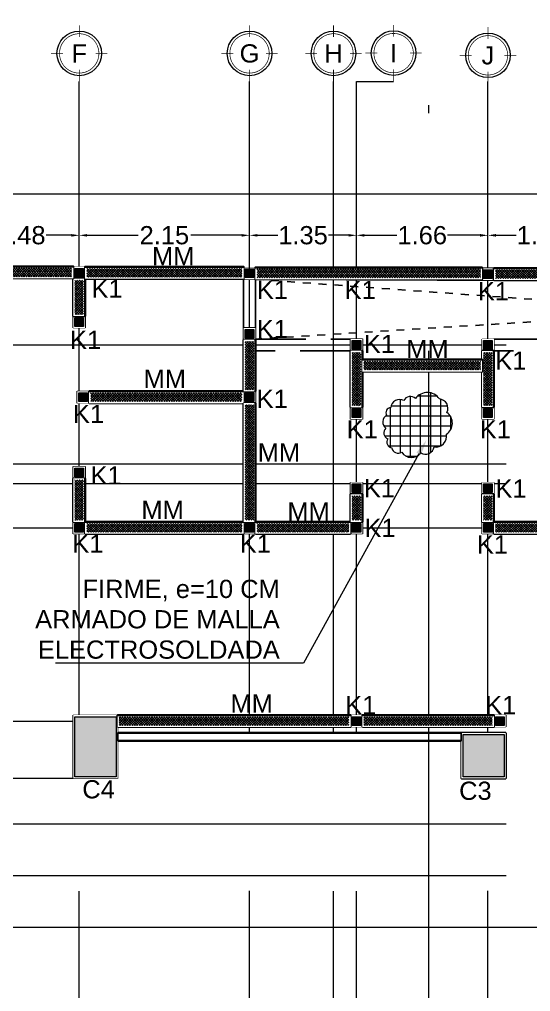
# Model space of a CAD drawing. Header units: metres. Extents: x 14 to 161, y 5 to 309.
# Drawn here: x 112.32 to 118.78, y 289.63 to 301.9 of the extents above; entities that cross this region are included whole.
import ezdxf
from ezdxf import colors
from ezdxf.entities.mleader import LeaderData, LeaderLine
from ezdxf.enums import TextEntityAlignment as Align
from ezdxf.math import Vec2, Vec3

# ---------------------------------------------------------------- set-up
doc = ezdxf.new("R2010")
doc.units = ezdxf.units.M
doc.set_wipeout_variables(frame=1)
doc.header["$PDMODE"] = 35
for name, pattern in [('ACAD_ISO05W100', [33, 24, -3, 0, -3, 0, -3]), ('CENTRO2', [0.9, 0.6, -0.1, 0.1, -0.1]), ('HIDDEN2', [4.7625, 3.175, -1.5875]), ('LÍNEAS_OCULTAS2', [0.1875, 0.125, -0.0625])]:
    doc.linetypes.add(name, pattern=pattern)
for name, color, linetype, lineweight in [('A-Acabados arquitectonicos', 254, 'Continuous', 20), ('E-Armado', 2, 'Continuous', 18), ('E-Burbuja eje', 5, 'Continuous', 15), ('E-Castillos', 3, 'Continuous', 5), ('E-Corte', 2, 'ACAD_ISO05W100', 20), ('E-Desnivel', 9, 'Continuous', 13), ('E-Ejes', 1, 'CENTRO2', 9), ('E-Hatch', 1, 'Continuous', 5), ('E-Muro de Mamposteria', 5, 'Continuous', 30), ('E-Textos', 3, 'Continuous', 15)]:
    doc.layers.add(name, color=color, linetype=linetype, lineweight=lineweight)
for name, color, linetype in [('E-Columna', 3, 'Continuous'), ('E-Cotas', 2, 'Continuous'), ('E-Vacio', 1, 'LÍNEAS_OCULTAS2')]:
    doc.layers.add(name, color=color, linetype=linetype)
doc.layers.add('E-Pretil', color=7, linetype='HIDDEN2', true_color=0xd6d6d6)
doc.styles.add('ARIAL', font='arial.ttf')
doc.styles.add('General', font='arial.ttf', dxfattribs={"height": 2.3})
doc.dimstyles.new('Generales', dxfattribs={"dimscale": 0, "dimtxt": 2.3, "dimasz": 2, "dimexe": 1.25, "dimexo": 0.625, "dimtad": 0, "dimtih": 1, "dimtoh": 1, "dimzin": 1, "dimdsep": 46, "dimtxsty": 'General', "dimcen": 2, "dimclrd": 2, "dimclre": 2, "dimclrt": 3, "dimadec": 0, "dimazin": 0, "dimtfac": 1, "dimtmove": 0, "dimatfit": 3, "dimfxl": 1, "dimlwd": 13, "dimlwe": 13, "dimarcsym": 0})

# ---------------------------------------------------------------- blocks, each defined once
blk = doc.blocks.new('*U468')
at = {"layer": 'E-Castillos'}
blk.add_lwpolyline([(-0.075, -0.075), (-0.075, 0.075), (0.075, 0.075), (0.075, -0.075), (-0.075, -0.075)], dxfattribs=at)
blk.add_wipeout([(-0.075, -0.075), (0.075, -0.075), (0.075, 0.075), (-0.075, 0.075)])
at = {"layer": 'E-Hatch'}
h = blk.add_hatch(color=1, dxfattribs=at)
h.dxf.hatch_style = 1
h.paths.add_polyline_path([(-0.055, -0.055), (-0.055, 0.055), (0.055, 0.055), (0.055, -0.055)])
at = {"layer": 'E-Castillos'}
blk.add_lwpolyline([(-0.055, -0.055), (-0.055, 0.055), (0.055, 0.055), (0.055, -0.055)], close=True, dxfattribs=at)
blk = doc.blocks.new('*U463')
at = {"layer": 'E-Castillos'}
blk.add_lwpolyline([(-0.075, -0.725), (-0.075, 0.075), (0.485, 0.075), (0.485, -0.725), (-0.075, -0.725)], dxfattribs=at)
blk.add_wipeout([(-0.075, -0.725), (0.485, -0.725), (0.485, 0.075), (-0.075, 0.075)])
at = {"layer": 'E-Hatch'}
h = blk.add_hatch(color=1, dxfattribs=at)
h.dxf.hatch_style = 1
h.paths.add_polyline_path([(-0.055, -0.705), (-0.055, 0.055), (0.465, 0.055), (0.465, -0.705)])
at = {"layer": 'E-Castillos'}
blk.add_lwpolyline([(-0.055, -0.705), (-0.055, 0.055), (0.465, 0.055), (0.465, -0.705)], close=True, dxfattribs=at)
blk = doc.blocks.new('*U464')
at = {"layer": 'E-Castillos'}
blk.add_lwpolyline([(-0.485, -0.5), (-0.485, 0.075), (0.075, 0.075), (0.075, -0.5), (-0.485, -0.5)], dxfattribs=at)
blk.add_wipeout([(-0.485, -0.5), (0.075, -0.5), (0.075, 0.075), (-0.485, 0.075)])
at = {"layer": 'E-Hatch'}
h = blk.add_hatch(color=1, dxfattribs=at)
h.dxf.hatch_style = 1
h.paths.add_polyline_path([(-0.465, -0.48), (-0.465, 0.055), (0.055, 0.055), (0.055, -0.48)])
at = {"layer": 'E-Castillos'}
blk.add_lwpolyline([(-0.465, -0.48), (-0.465, 0.055), (0.055, 0.055), (0.055, -0.48)], close=True, dxfattribs=at)
blk = doc.blocks.new('*D330')
at = {"layer": 'Defpoints', "color": 0, "ltscale": 0.5, "transparency": 16777216}
for p in [(113.079, 299.178), (111.604, 298.796), (113.079, 298.796)]:
    blk.add_point(p, dxfattribs=at)
at = {"layer": 'E-Cotas', "color": 2, "linetype": 'Continuous', "lineweight": 13, "ltscale": 0.5, "transparency": 16777216}
for p, q in [((111.604, 298.827), (111.604, 299.24)), ((111.704, 299.178), (112.022, 299.178)), ((112.979, 299.178), (112.66, 299.178)), ((113.079, 298.827), (113.079, 299.24))]:
    blk.add_line(p, q, dxfattribs=at)
at = {"layer": 'E-Cotas', "color": 2, "ltscale": 0.5, "transparency": 16777216}
for points in [[(111.704, 299.194), (111.704, 299.161), (111.604, 299.178)], [(112.979, 299.194), (112.979, 299.161), (113.079, 299.178)]]:
    blk.add_solid(points, dxfattribs=at)
at = {"layer": 'E-Cotas', "color": 3, "ltscale": 0.5, "transparency": 16777216, "insert": (112.341, 299.178), "char_height": 0.23, "attachment_point": 5, "style": 'General'}
blk.add_mtext('1.48', dxfattribs=at)
blk = doc.blocks.new('*D329')
at = {"layer": 'Defpoints', "color": 0, "ltscale": 0.5, "transparency": 16777216}
for p in [(115.229, 299.178), (113.079, 298.796), (115.229, 298.796)]:
    blk.add_point(p, dxfattribs=at)
at = {"layer": 'E-Cotas', "color": 2, "linetype": 'Continuous', "lineweight": 13, "ltscale": 0.5, "transparency": 16777216}
for p, q in [((113.079, 298.827), (113.079, 299.24)), ((113.179, 299.178), (113.821, 299.178)), ((115.129, 299.178), (114.486, 299.178)), ((115.229, 298.827), (115.229, 299.24))]:
    blk.add_line(p, q, dxfattribs=at)
at = {"layer": 'E-Cotas', "color": 2, "ltscale": 0.5, "transparency": 16777216}
for points in [[(113.179, 299.194), (113.179, 299.161), (113.079, 299.178)], [(115.129, 299.194), (115.129, 299.161), (115.229, 299.178)]]:
    blk.add_solid(points, dxfattribs=at)
at = {"layer": 'E-Cotas', "color": 3, "ltscale": 0.5, "transparency": 16777216, "insert": (114.154, 299.178), "char_height": 0.23, "attachment_point": 5, "style": 'General'}
blk.add_mtext('2.15', dxfattribs=at)
blk = doc.blocks.new('*D328')
at = {"layer": 'Defpoints', "color": 0, "ltscale": 0.5, "transparency": 16777216}
for p in [(115.229, 299.178), (116.579, 298.796), (115.229, 298.698)]:
    blk.add_point(p, dxfattribs=at)
at = {"layer": 'E-Cotas', "color": 2, "linetype": 'Continuous', "lineweight": 13, "ltscale": 0.5, "transparency": 16777216}
for p, q in [((115.229, 298.729), (115.229, 299.24)), ((115.329, 299.178), (115.584, 299.178)), ((116.479, 299.178), (116.224, 299.178)), ((116.579, 298.827), (116.579, 299.24))]:
    blk.add_line(p, q, dxfattribs=at)
at = {"layer": 'E-Cotas', "color": 2, "ltscale": 0.5, "transparency": 16777216}
for points in [[(115.329, 299.194), (115.329, 299.161), (115.229, 299.178)], [(116.479, 299.194), (116.479, 299.161), (116.579, 299.178)]]:
    blk.add_solid(points, dxfattribs=at)
at = {"layer": 'E-Cotas', "color": 3, "ltscale": 0.5, "transparency": 16777216, "insert": (115.904, 299.178), "char_height": 0.23, "attachment_point": 5, "style": 'General'}
blk.add_mtext('1.35', dxfattribs=at)
blk = doc.blocks.new('*D327')
at = {"layer": 'Defpoints', "color": 0, "ltscale": 0.5, "transparency": 16777216}
for p in [(118.239, 299.178), (116.579, 298.796), (118.239, 298.796)]:
    blk.add_point(p, dxfattribs=at)
at = {"layer": 'E-Cotas', "color": 2, "linetype": 'Continuous', "lineweight": 13, "ltscale": 0.5, "transparency": 16777216}
for p, q in [((116.579, 298.827), (116.579, 299.24)), ((116.679, 299.178), (117.09, 299.178)), ((118.139, 299.178), (117.728, 299.178)), ((118.239, 298.827), (118.239, 299.24))]:
    blk.add_line(p, q, dxfattribs=at)
at = {"layer": 'E-Cotas', "color": 2, "ltscale": 0.5, "transparency": 16777216}
for points in [[(116.679, 299.194), (116.679, 299.161), (116.579, 299.178)], [(118.139, 299.194), (118.139, 299.161), (118.239, 299.178)]]:
    blk.add_solid(points, dxfattribs=at)
at = {"layer": 'E-Cotas', "color": 3, "ltscale": 0.5, "transparency": 16777216, "insert": (117.409, 299.178), "char_height": 0.23, "attachment_point": 5, "style": 'General'}
blk.add_mtext('1.66', dxfattribs=at)
blk = doc.blocks.new('*D326')
at = {"layer": 'Defpoints', "color": 0, "ltscale": 0.5, "transparency": 16777216}
for p in [(119.589, 299.178), (118.239, 298.796), (119.589, 298.796)]:
    blk.add_point(p, dxfattribs=at)
at = {"layer": 'E-Cotas', "color": 2, "linetype": 'Continuous', "lineweight": 13, "ltscale": 0.5, "transparency": 16777216}
for p, q in [((118.239, 298.827), (118.239, 299.24)), ((118.339, 299.178), (118.594, 299.178)), ((119.489, 299.178), (119.234, 299.178)), ((119.589, 298.827), (119.589, 299.24))]:
    blk.add_line(p, q, dxfattribs=at)
at = {"layer": 'E-Cotas', "color": 2, "ltscale": 0.5, "transparency": 16777216}
for points in [[(118.339, 299.194), (118.339, 299.161), (118.239, 299.178)], [(119.489, 299.194), (119.489, 299.161), (119.589, 299.178)]]:
    blk.add_solid(points, dxfattribs=at)
at = {"layer": 'E-Cotas', "color": 3, "ltscale": 0.5, "transparency": 16777216, "insert": (118.914, 299.178), "char_height": 0.23, "attachment_point": 5, "style": 'General'}
blk.add_mtext('1.35', dxfattribs=at)
blk = doc.blocks.new('*D321')
at = {"layer": 'Defpoints', "color": 0, "ltscale": 0.5, "transparency": 16777216}
for p in [(131.139, 299.703), (109.479, 298.799), (131.139, 298.799)]:
    blk.add_point(p, dxfattribs=at)
at = {"layer": 'E-Cotas', "color": 2, "linetype": 'Continuous', "lineweight": 13, "ltscale": 0.5, "transparency": 16777216}
for p, q in [((109.479, 298.83), (109.479, 299.765)), ((131.139, 298.83), (131.139, 299.765)), ((109.579, 299.703), (119.887, 299.703)), ((131.039, 299.703), (120.73, 299.703))]:
    blk.add_line(p, q, dxfattribs=at)
at = {"layer": 'E-Cotas', "color": 2, "ltscale": 0.5, "transparency": 16777216}
for points in [[(109.579, 299.719), (109.579, 299.686), (109.479, 299.703)], [(131.039, 299.719), (131.039, 299.686), (131.139, 299.703)]]:
    blk.add_solid(points, dxfattribs=at)
at = {"layer": 'E-Cotas', "color": 3, "ltscale": 0.5, "transparency": 16777216, "insert": (120.309, 299.703), "char_height": 0.23, "attachment_point": 5, "style": 'General'}
blk.add_mtext('21.66', dxfattribs=at)
blk = doc.blocks.new('*U656')
for points in [[(-0.843, -0.075), (1.107, -0.075), (1.107, 0.075), (-0.843, 0.075)], [(-0.823, -0.055), (1.087, -0.055), (1.087, 0.055), (-0.823, 0.055)]]:
    blk.add_lwpolyline(points, close=True)
blk.add_wipeout([(-0.843, -0.075), (1.107, -0.075), (1.107, 0.075), (-0.843, 0.075)])
at = {"linetype": 'ByBlock', "lineweight": 5}
h = blk.add_hatch(dxfattribs=at)
h.set_pattern_fill('ANSI37', color=5, scale=0.0069)
h.set_pattern_definition([(45, (0.264537, 1e-16), (-0.01549094, 0.01549094), []), (135, (0.264537, 1e-16), (-0.01549094, -0.01549094), [])])
h.paths.add_polyline_path([(1.087, -0.055), (1.087, 0.055), (-0.823, 0.055), (-0.823, -0.055)])
blk.add_line((-0.843, 0.075), (1.107, 0.075))
blk = doc.blocks.new('*U658')
for points in [[(-0.843, -0.075), (1.157, -0.075), (1.157, 0.075), (-0.843, 0.075)], [(-0.823, -0.055), (1.137, -0.055), (1.137, 0.055), (-0.823, 0.055)]]:
    blk.add_lwpolyline(points, close=True)
blk.add_wipeout([(-0.843, -0.075), (1.157, -0.075), (1.157, 0.075), (-0.843, 0.075)])
at = {"linetype": 'ByBlock', "lineweight": 5}
h = blk.add_hatch(dxfattribs=at)
h.set_pattern_fill('ANSI37', color=5, scale=0.0069)
h.set_pattern_definition([(45, (0.314647, 2e-16), (-0.01549094, 0.01549094), []), (135, (0.314647, 2e-16), (-0.01549094, -0.01549094), [])])
h.paths.add_polyline_path([(1.137, -0.055), (1.137, 0.055), (-0.823, 0.055), (-0.823, -0.055)])
blk.add_line((-0.843, 0.075), (1.157, 0.075))
blk = doc.blocks.new('*U659')
for points in [[(-0.843, -0.075), (0.357, -0.075), (0.357, 0.075), (-0.843, 0.075)], [(-0.823, -0.055), (0.337, -0.055), (0.337, 0.055), (-0.823, 0.055)]]:
    blk.add_lwpolyline(points, close=True)
blk.add_wipeout([(-0.843, -0.075), (0.357, -0.075), (0.357, 0.075), (-0.843, 0.075)])
at = {"linetype": 'ByBlock', "lineweight": 5}
h = blk.add_hatch(dxfattribs=at)
h.set_pattern_fill('ANSI37', color=5, scale=0.0069)
h.set_pattern_definition([(45, (-0.485353, -3e-16), (-0.01549094, 0.01549094), []), (135, (-0.485353, -3e-16), (-0.01549094, -0.01549094), [])])
h.paths.add_polyline_path([(0.337, -0.055), (0.337, 0.055), (-0.823, 0.055), (-0.823, -0.055)])
blk.add_line((-0.843, 0.075), (0.357, 0.075))
blk = doc.blocks.new('*U664')
for points in [[(-0.843, -0.075), (-0.193, -0.075), (-0.193, 0.075), (-0.843, 0.075)], [(-0.823, -0.055), (-0.213, -0.055), (-0.213, 0.055), (-0.823, 0.055)]]:
    blk.add_lwpolyline(points, close=True)
blk.add_wipeout([(-0.843, -0.075), (-0.193, -0.075), (-0.193, 0.075), (-0.843, 0.075)])
at = {"linetype": 'ByBlock', "lineweight": 5}
h = blk.add_hatch(dxfattribs=at)
h.set_pattern_fill('ANSI37', color=5, scale=0.0069)
h.set_pattern_definition([(45, (-1.035353, -6e-16), (-0.01549094, 0.01549094), []), (135, (-1.035353, -6e-16), (-0.01549094, -0.01549094), [])])
h.paths.add_polyline_path([(-0.823, 0.055), (-0.823, -0.055), (-0.213, -0.055), (-0.213, 0.055)])
blk.add_line((-0.843, 0.075), (-0.193, 0.075))
blk = doc.blocks.new('*U665')
for points in [[(-0.843, -0.075), (-0.131, -0.075), (-0.131, 0.075), (-0.843, 0.075)], [(-0.823, -0.055), (-0.151, -0.055), (-0.151, 0.055), (-0.823, 0.055)]]:
    blk.add_lwpolyline(points, close=True)
blk.add_wipeout([(-0.843, -0.075), (-0.131, -0.075), (-0.131, 0.075), (-0.843, 0.075)])
at = {"linetype": 'ByBlock', "lineweight": 5}
h = blk.add_hatch(dxfattribs=at)
h.set_pattern_fill('ANSI37', color=5, scale=0.0069)
h.set_pattern_definition([(45, (-0.974164, -5e-16), (-0.01549094, 0.01549094), []), (135, (-0.974164, -5e-16), (-0.01549094, -0.01549094), [])])
h.paths.add_polyline_path([(-0.823, 0.055), (-0.823, -0.055), (-0.151, -0.055), (-0.151, 0.055)])
blk.add_line((-0.843, 0.075), (-0.131, 0.075))
blk = doc.blocks.new('*U661')
for points in [[(-0.843, -0.075), (-0.133, -0.075), (-0.133, 0.075), (-0.843, 0.075)], [(-0.823, -0.055), (-0.153, -0.055), (-0.153, 0.055), (-0.823, 0.055)]]:
    blk.add_lwpolyline(points, close=True)
blk.add_wipeout([(-0.843, -0.075), (-0.133, -0.075), (-0.133, 0.075), (-0.843, 0.075)])
at = {"linetype": 'ByBlock', "lineweight": 5}
h = blk.add_hatch(dxfattribs=at)
h.set_pattern_fill('ANSI37', color=5, scale=0.0069)
h.set_pattern_definition([(45, (-0.975353, -5e-16), (-0.01549094, 0.01549094), []), (135, (-0.975353, -5e-16), (-0.01549094, -0.01549094), [])])
h.paths.add_polyline_path([(-0.823, 0.055), (-0.823, -0.055), (-0.153, -0.055), (-0.153, 0.055)])
blk.add_line((-0.843, 0.075), (-0.133, 0.075))
blk = doc.blocks.new('*U663')
for points in [[(-0.843, -0.075), (-0.37, -0.075), (-0.37, 0.075), (-0.843, 0.075)], [(-0.823, -0.055), (-0.39, -0.055), (-0.39, 0.055), (-0.823, 0.055)]]:
    blk.add_lwpolyline(points, close=True)
blk.add_wipeout([(-0.843, -0.075), (-0.37, -0.075), (-0.37, 0.075), (-0.843, 0.075)])
at = {"linetype": 'ByBlock', "lineweight": 5}
h = blk.add_hatch(dxfattribs=at)
h.set_pattern_fill('ANSI37', color=5, scale=0.0069)
h.set_pattern_definition([(45, (-1.212415, -7e-16), (-0.01549094, 0.01549094), []), (135, (-1.212415, -7e-16), (-0.01549094, -0.01549094), [])])
h.paths.add_polyline_path([(-0.823, 0.055), (-0.823, -0.055), (-0.39, -0.055), (-0.39, 0.055)])
blk.add_line((-0.843, 0.075), (-0.37, 0.075))
blk = doc.blocks.new('*U666')
for points in [[(-0.843, -0.075), (0.667, -0.075), (0.667, 0.075), (-0.843, 0.075)], [(-0.823, -0.055), (0.647, -0.055), (0.647, 0.055), (-0.823, 0.055)]]:
    blk.add_lwpolyline(points, close=True)
blk.add_wipeout([(-0.843, -0.075), (0.667, -0.075), (0.667, 0.075), (-0.843, 0.075)])
at = {"linetype": 'ByBlock', "lineweight": 5}
h = blk.add_hatch(dxfattribs=at)
h.set_pattern_fill('ANSI37', color=5, scale=0.0069)
h.set_pattern_definition([(45, (-0.175253, -1e-16), (-0.01549094, 0.01549094), []), (135, (-0.175253, -1e-16), (-0.01549094, -0.01549094), [])])
h.paths.add_polyline_path([(0.647, -0.055), (0.647, 0.055), (-0.823, 0.055), (-0.823, -0.055)])
blk.add_line((-0.843, 0.075), (0.667, 0.075))
blk = doc.blocks.new('*U669')
for points in [[(-0.843, -0.075), (-0.493, -0.075), (-0.493, 0.075), (-0.843, 0.075)], [(-0.823, -0.055), (-0.513, -0.055), (-0.513, 0.055), (-0.823, 0.055)]]:
    blk.add_lwpolyline(points, close=True)
blk.add_wipeout([(-0.843, -0.075), (-0.493, -0.075), (-0.493, 0.075), (-0.843, 0.075)])
at = {"linetype": 'ByBlock', "lineweight": 5}
h = blk.add_hatch(dxfattribs=at)
h.set_pattern_fill('ANSI37', color=5, scale=0.0069)
h.set_pattern_definition([(45, (-1.335353, -7e-16), (-0.01549094, 0.01549094), []), (135, (-1.335353, -7e-16), (-0.01549094, -0.01549094), [])])
h.paths.add_polyline_path([(-0.823, 0.055), (-0.823, -0.055), (-0.513, -0.055), (-0.513, 0.055)])
blk.add_line((-0.843, 0.075), (-0.493, 0.075))
blk = doc.blocks.new('*U668')
for points in [[(-0.843, -0.075), (-0.293, -0.075), (-0.293, 0.075), (-0.843, 0.075)], [(-0.823, -0.055), (-0.313, -0.055), (-0.313, 0.055), (-0.823, 0.055)]]:
    blk.add_lwpolyline(points, close=True)
blk.add_wipeout([(-0.843, -0.075), (-0.293, -0.075), (-0.293, 0.075), (-0.843, 0.075)])
at = {"linetype": 'ByBlock', "lineweight": 5}
h = blk.add_hatch(dxfattribs=at)
h.set_pattern_fill('ANSI37', color=5, scale=0.0069)
h.set_pattern_definition([(45, (-1.135353, -6e-16), (-0.01549094, 0.01549094), []), (135, (-1.135353, -6e-16), (-0.01549094, -0.01549094), [])])
h.paths.add_polyline_path([(-0.823, 0.055), (-0.823, -0.055), (-0.313, -0.055), (-0.313, 0.055)])
blk.add_line((-0.843, 0.075), (-0.293, 0.075))
blk = doc.blocks.new('*U670')
for points in [[(-2.013, -0.075), (-0.513, -0.075), (-0.513, 0.075), (-2.013, 0.075)], [(-1.993, -0.055), (-0.533, -0.055), (-0.533, 0.055), (-1.993, 0.055)]]:
    blk.add_lwpolyline(points, close=True)
blk.add_wipeout([(-2.013, -0.075), (-0.513, -0.075), (-0.513, 0.075), (-2.013, 0.075)])
at = {"linetype": 'ByBlock', "lineweight": 5}
h = blk.add_hatch(dxfattribs=at)
h.set_pattern_fill('ANSI37', color=5, scale=0.0069)
h.set_pattern_definition([(45, (-2.525353, -1e-15), (-0.01549094, 0.01549094), []), (135, (-2.525353, -1e-15), (-0.01549094, -0.01549094), [])])
h.paths.add_polyline_path([(-1.993, 0.055), (-1.993, -0.055), (-0.533, -0.055), (-0.533, 0.055)])
blk.add_line((-2.013, 0.075), (-0.513, 0.075))
blk = doc.blocks.new('*U672')
for points in [[(-0.843, -0.075), (0.482, -0.075), (0.482, 0.075), (-0.843, 0.075)], [(-0.823, -0.055), (0.462, -0.055), (0.462, 0.055), (-0.823, 0.055)]]:
    blk.add_lwpolyline(points, close=True)
blk.add_wipeout([(-0.843, -0.075), (0.482, -0.075), (0.482, 0.075), (-0.843, 0.075)])
at = {"linetype": 'ByBlock', "lineweight": 5}
h = blk.add_hatch(dxfattribs=at)
h.set_pattern_fill('ANSI37', color=5, scale=0.0069)
h.set_pattern_definition([(45, (-0.360353, -2e-16), (-0.01549094, 0.01549094), []), (135, (-0.360353, -2e-16), (-0.01549094, -0.01549094), [])])
h.paths.add_polyline_path([(0.462, -0.055), (0.462, 0.055), (-0.823, 0.055), (-0.823, -0.055)])
blk.add_line((-0.843, 0.075), (0.482, 0.075))
blk = doc.blocks.new('*U673')
for points in [[(-0.843, -0.075), (2.017, -0.075), (2.017, 0.075), (-0.843, 0.075)], [(-0.823, -0.055), (1.997, -0.055), (1.997, 0.055), (-0.823, 0.055)]]:
    blk.add_lwpolyline(points, close=True)
blk.add_wipeout([(-0.843, -0.075), (2.017, -0.075), (2.017, 0.075), (-0.843, 0.075)])
at = {"linetype": 'ByBlock', "lineweight": 5}
h = blk.add_hatch(dxfattribs=at)
h.set_pattern_fill('ANSI37', color=5, scale=0.0069)
h.set_pattern_definition([(45, (1.174547, 7e-16), (-0.01549094, 0.01549094), []), (135, (1.174547, 7e-16), (-0.01549094, -0.01549094), [])])
h.paths.add_polyline_path([(1.997, -0.055), (1.997, 0.055), (-0.823, 0.055), (-0.823, -0.055)])
blk.add_line((-0.843, 0.075), (2.017, 0.075))
blk = doc.blocks.new('*U674')
for points in [[(-0.854, -0.075), (0.346, -0.075), (0.346, 0.075), (-0.854, 0.075)], [(-0.834, -0.055), (0.326, -0.055), (0.326, 0.055), (-0.834, 0.055)]]:
    blk.add_lwpolyline(points, close=True)
blk.add_wipeout([(-0.854, -0.075), (0.346, -0.075), (0.346, 0.075), (-0.854, 0.075)])
at = {"linetype": 'ByBlock', "lineweight": 5}
h = blk.add_hatch(dxfattribs=at)
h.set_pattern_fill('ANSI37', color=5, scale=0.0069)
h.set_pattern_definition([(45, (-0.507894, -3e-16), (-0.01549094, 0.01549094), []), (135, (-0.507894, -3e-16), (-0.01549094, -0.01549094), [])])
h.paths.add_polyline_path([(0.326, -0.055), (0.326, 0.055), (-0.834, 0.055), (-0.834, -0.055)])
blk.add_line((-0.854, 0.075), (0.346, 0.075))
blk = doc.blocks.new('*U696')
for points in [[(-0.843, -0.075), (2.097, -0.075), (2.097, 0.075), (-0.843, 0.075)], [(-0.823, -0.055), (2.077, -0.055), (2.077, 0.055), (-0.823, 0.055)]]:
    blk.add_lwpolyline(points, close=True)
blk.add_wipeout([(-0.843, -0.075), (2.097, -0.075), (2.097, 0.075), (-0.843, 0.075)])
at = {"linetype": 'ByBlock', "lineweight": 5}
h = blk.add_hatch(dxfattribs=at)
h.set_pattern_fill('ANSI37', color=5, scale=0.0069)
h.set_pattern_definition([(45, (1.254647, 7e-16), (-0.01549094, 0.01549094), []), (135, (1.254647, 7e-16), (-0.01549094, -0.01549094), [])])
h.paths.add_polyline_path([(2.077, -0.055), (2.077, 0.055), (-0.823, 0.055), (-0.823, -0.055)])
blk.add_line((-0.843, 0.075), (2.097, 0.075))
blk = doc.blocks.new('*U697')
for points in [[(-0.843, -0.075), (0.817, -0.075), (0.817, 0.075), (-0.843, 0.075)], [(-0.823, -0.055), (0.797, -0.055), (0.797, 0.055), (-0.823, 0.055)]]:
    blk.add_lwpolyline(points, close=True)
blk.add_wipeout([(-0.843, -0.075), (0.817, -0.075), (0.817, 0.075), (-0.843, 0.075)])
at = {"linetype": 'ByBlock', "lineweight": 5}
h = blk.add_hatch(dxfattribs=at)
h.set_pattern_fill('ANSI37', color=5, scale=0.0069)
h.set_pattern_definition([(45, (-0.025253, -1e-17), (-0.01549094, 0.01549094), []), (135, (-0.025253, -1e-17), (-0.01549094, -0.01549094), [])])
h.paths.add_polyline_path([(0.797, -0.055), (0.797, 0.055), (-0.823, 0.055), (-0.823, -0.055)])
blk.add_line((-0.843, 0.075), (0.817, 0.075))
blk = doc.blocks.new('k-burb-colmn')
at = {"const_width": 0.00024}
blk.add_lwpolyline([(-0.00663, 0, 1), (0.00663, 0, 1)], format="xyb", close=True, dxfattribs=at)
blk.add_lwpolyline([(-0.00663, 0, 1), (0.00663, 0, 1)], format="xyb", close=True, dxfattribs=at)
for points in [[(0, 0.0055), (0, 0.0095)], [(0, 0.0055), (0, 0.0095)], [(-0.0055, 0), (-0.0095, 0)], [(-0.0055, 0), (-0.0095, 0)], [(0.0055, 0), (0.0095, 0)], [(0.0055, 0), (0.0095, 0)], [(0, -0.0055), (0, -0.0095)], [(0, -0.0055), (0, -0.0095)]]:
    blk.add_lwpolyline(points, dxfattribs=at)
at = {"linetype": 'Continuous'}
blk.add_circle((0, 0), 0.0075, dxfattribs=at)
blk.add_circle((0, 0), 0.0075, dxfattribs=at)
at = {"color": 2, "style": 'ARIAL'}
blk.add_attdef('NUM', text='', height=0.023, dxfattribs=at).set_placement((0.00124, 0.00008), align=Align.MIDDLE_CENTER)

msp = doc.modelspace()

# ---------------------------------------------------------------- hatches: boundary and pattern name
at = {"layer": 'E-Armado'}
h = msp.add_hatch(dxfattribs=at)
h.set_pattern_fill('NET', color=2, scale=0.04, style=0)
h.set_pattern_definition([(360, (-2186.26465, 181.70882), (3e-17, 0.127), []), (90, (-2186.26465, 181.70882), (-0.127, 4e-17), [])])
h.paths.add_polyline_path([(117.32441, 297.11569, 0.52056705), (117.17569, 297.08927, 0.52056705), (117.01044, 297.00341, 0.52056705), (116.95756, 296.90433, 0.52056705), (116.94765, 296.74251, 0.52056705), (116.97409, 296.6071, 0.52056705), (117.02366, 296.49151, 0.52056705), (117.14925, 296.43867, 0.52056705), (117.39051, 296.42876, 0.52056705), (117.55906, 296.50472, 0.52056705), (117.71439, 296.66655, 0.52056705), (117.721, 296.94066, 0.52056705), (117.62516, 297.11239, 0.52056705)])

# ---------------------------------------------------------------- linework, layer by layer
at = {"layer": 'E-Armado', "color": 3}
msp.add_lwpolyline([(117.32441, 297.11569, 0.52056705), (117.17569, 297.08927, 0.52056705), (117.01044, 297.00341, 0.52056705), (116.95756, 296.90433, 0.52056705), (116.94765, 296.74251, 0.52056705), (116.97409, 296.6071, 0.52056705), (117.02366, 296.49151, 0.52056705), (117.14925, 296.43867, 0.52056705), (117.39051, 296.42876, 0.52056705), (117.55906, 296.50472, 0.52056705), (117.71439, 296.66655, 0.52056705), (117.721, 296.94066, 0.52056705), (117.62516, 297.11239, 0.52056705)], format="xyb", close=True, dxfattribs=at)
at = {"layer": 'E-Castillos'}
for points in [[(115.15361, 297.85754), (115.15361, 298.00754), (115.30361, 298.00754), (115.30361, 297.85754), (115.15361, 297.85754)], [(113.05361, 297.05754), (113.05361, 297.20754), (113.20361, 297.20754), (113.20361, 297.05754), (113.05361, 297.05754)], [(115.15361, 297.05754), (115.15361, 297.20754), (115.30361, 297.20754), (115.30361, 297.05754), (115.15361, 297.05754)], [(118.16361, 296.85754), (118.16361, 297.00754), (118.31361, 297.00754), (118.31361, 296.85754), (118.16361, 296.85754)], [(113.00361, 296.10754), (113.00361, 296.25754), (113.15361, 296.25754), (113.15361, 296.10754), (113.00361, 296.10754)], [(116.50361, 295.90754), (116.50361, 296.05754), (116.65361, 296.05754), (116.65361, 295.90754), (116.50361, 295.90754)], [(118.16361, 295.90754), (118.16361, 296.05754), (118.31361, 296.05754), (118.31361, 295.90754), (118.16361, 295.90754)], [(118.16361, 295.40754), (118.16361, 295.55754), (118.31361, 295.55754), (118.31361, 295.40754), (118.16361, 295.40754)], [(113.00361, 292.31754), (113.00361, 293.11772), (113.56361, 293.11772), (113.56361, 292.31754), (113.00361, 292.31754)]]:
    msp.add_lwpolyline(points, dxfattribs=at)
at = {"layer": 'E-Corte', "color": 2}
for points in [[(117.24964, 273.7206), (117.49104, 273.7206), (117.49104, 302.22128), (117.24964, 302.22128)], [(108.0713, 290.68138), (108.0713, 290.43998), (135.37955, 290.43998), (135.37955, 290.68138)]]:
    msp.add_lwpolyline(points, dxfattribs=at)
at = {"layer": 'E-Ejes', "ltscale": 20}
for points in [[(113.07861, 274.89254), (113.07861, 301.11958)], [(115.22861, 274.89596), (115.22861, 301.11958)], [(116.28861, 274.89254), (116.28861, 301.11958)], [(117.04737, 274.89254), (116.57861, 274.89254), (116.57861, 301.11958), (117.04737, 301.11958)], [(118.23861, 274.89596), (118.23861, 301.11958)], [(106.4666, 298.72853), (134.31684, 298.63145)], [(106.4666, 297.79254), (134.31684, 297.79254)], [(106.4666, 296.29254), (134.31684, 296.29254)], [(105.94855, 295.90579), (106.4666, 295.90579), (106.4666, 296.04254), (134.31684, 296.04254), (134.31684, 295.90579), (134.83489, 295.90579)], [(106.4666, 295.48254), (134.31684, 295.48254)], [(106.4666, 293.04254), (134.31684, 293.04254)], [(106.4666, 291.74254), (134.31684, 291.74254)], [(106.4666, 291.09254), (134.31684, 291.09254)]]:
    msp.add_lwpolyline(points, dxfattribs=at)
at = {"layer": 'E-Muro de Mamposteria', "ltscale": 100}
for points in [[(126.76361, 298.73278), (115.30361, 298.77272), (115.30361, 298.62272), (126.76361, 298.58278)], [(113.56361, 292.89254), (117.90361, 292.89254), (117.90361, 292.79254), (113.56361, 292.79254)], [(117.90361, 292.89254), (118.46361, 292.89254), (118.46361, 292.31754), (117.90361, 292.31754)]]:
    msp.add_lwpolyline(points, close=True, dxfattribs=at)
at = {"layer": 'E-Pretil', "ltscale": 0.2}
for points in [[(115.30361, 298.00754), (115.15361, 298.00754), (115.15361, 298.62325), (115.30361, 298.62272)], [(115.30361, 297.86754), (116.50361, 297.86754), (116.50361, 297.71754), (115.30361, 297.71754)], [(118.31361, 297.86754), (119.51361, 297.86754), (119.51361, 297.71754), (118.31361, 297.71754)]]:
    msp.add_lwpolyline(points, close=True, dxfattribs=at)

# ---------------------------------------------------------------- block references
at = {"layer": 'E-Burbuja eje', "linetype": 'ByBlock'}
ref = msp.add_blockref('k-burb-colmn', (113.07861, 301.47583), dxfattribs=dict(at, xscale=37.49999999999999, yscale=37.49999999999999, zscale=37.49999999999999))
ref.add_attrib('NUM', 'F', dxfattribs={"layer": '0', "color": 2, "height": 0.23, "style": 'ARIAL'}).set_placement((113.07861, 301.47583), align=Align.MIDDLE_CENTER)
ref = msp.add_blockref('k-burb-colmn', (115.22861, 301.47583), dxfattribs=dict(at, xscale=37.49999999999999, yscale=37.49999999999999, zscale=37.49999999999999))
ref.add_attrib('NUM', 'G', dxfattribs={"layer": '0', "color": 2, "height": 0.23, "style": 'ARIAL'}).set_placement((115.22861, 301.47583), align=Align.MIDDLE_CENTER)
ref = msp.add_blockref('k-burb-colmn', (116.28861, 301.47583), dxfattribs=dict(at, xscale=37.49999999999999, yscale=37.49999999999999, zscale=37.49999999999999))
ref.add_attrib('NUM', 'H', dxfattribs={"layer": '0', "color": 2, "height": 0.23, "style": 'ARIAL'}).set_placement((116.28861, 301.47583), align=Align.MIDDLE_CENTER)
ref = msp.add_blockref('k-burb-colmn', (117.04737, 301.47925), dxfattribs=dict(at, xscale=37.49999999999999, yscale=37.49999999999999, zscale=37.49999999999999))
ref.add_attrib('NUM', 'I', dxfattribs={"layer": '0', "color": 2, "height": 0.23, "style": 'ARIAL'}).set_placement((117.04737, 301.47925), align=Align.MIDDLE_CENTER)
ref = msp.add_blockref('k-burb-colmn', (118.23861, 301.4515), dxfattribs=dict(at, xscale=37.49999999999999, yscale=37.49999999999999, zscale=37.49999999999999))
ref.add_attrib('NUM', 'J', dxfattribs={"layer": '0', "color": 2, "height": 0.23, "style": 'ARIAL'}).set_placement((118.23861, 301.4515), align=Align.MIDDLE_CENTER)

# ---------------------------------------------------------------- texts
at = {"layer": 'E-Textos', "ltscale": 0.5, "char_height": 0.23, "width": 0.08, "attachment_point": 1, "style": 'General'}
for s, insert in [('K1', (113.23307, 298.61859)), ('K1', (115.32066, 298.60493)), ('K1', (116.42913, 298.60282)), ('K1', (118.11084, 298.58696)), ('K1', (115.32007, 298.11027)), ('K1', (112.96248, 297.97315)), ('K1', (116.67219, 297.92013)), ('K1', (118.33072, 297.70981)), ('K1', (115.31892, 297.22752)), ('K1', (112.99984, 297.0365)), ('K1', (116.45566, 296.8424)), ('K1', (118.13535, 296.84173)), ('K1', (113.22054, 296.26045)), ('K1', (116.67188, 296.09925)), ('K1', (118.33309, 296.0937)), ('K1', (116.67899, 295.59728)), ('K1', (112.9922, 295.39835)), ('K1', (115.1052, 295.39846)), ('K1', (118.09824, 295.38843)), ('K1', (116.43554, 293.35814)), ('K1', (118.20256, 293.35886)), ('C4', (113.11772, 292.29521)), ('C3', (117.87422, 292.27668))]:
    msp.add_mtext(s, dxfattribs=dict(at, insert=insert))

# ---------------------------------------------------------------- next in the draw order: block references
at = {"layer": 'E-Castillos', "ltscale": 0.5}
for p in [(113.07861, 298.70548), (115.22861, 298.69798), (116.57861, 298.69328), (118.23861, 298.68749), (113.07861, 298.08254), (115.22871, 297.93254), (116.57871, 297.79373), (118.23861, 297.79254), (113.12871, 297.13254), (115.22871, 297.13254), (116.57871, 296.93254), (118.23871, 296.93254), (113.07871, 296.18254), (116.57871, 295.98254), (118.23871, 295.98254), (113.07861, 295.48254), (115.22861, 295.48254), (116.57861, 295.48254), (118.23871, 295.48254), (116.57861, 293.04254), (118.38871, 293.04254)]:
    msp.add_blockref('*U468', p, dxfattribs=at)
at = {"layer": 'E-Columna', "ltscale": 0.5}
for name, p in [('*U463', (113.07871, 293.04254)), ('*U464', (118.38871, 292.81754))]:
    msp.add_blockref(name, p, dxfattribs=at)

# ---------------------------------------------------------------- next in the draw order: linework, layer by layer
at = {"layer": 'A-Acabados arquitectonicos', "ltscale": 0.5}
msp.add_lwpolyline([(113.56361, 292.89254), (113.56361, 292.79254), (117.90361, 292.79254), (117.90361, 292.89254), (113.56361, 292.89254)], dxfattribs=at)
at = {"layer": 'E-Desnivel', "ltscale": 0.5}
msp.add_line((113.00361, 292.31754), (109.40362, 292.31754), dxfattribs=at)
at = {"layer": 'E-Vacio', "ltscale": 0.5}
for p, q in [((115.30351, 298.62298), (126.76361, 297.79254)), ((126.76361, 298.58225), (115.30361, 297.86754))]:
    msp.add_line(p, q, dxfattribs=at)

# ---------------------------------------------------------------- next in the draw order: block references
at = {"layer": 'E-Muro de Mamposteria', "rotation": 270}
for name, p in [('*U663', (113.07871, 297.7878)), ('*U665', (116.57861, 296.87605)), ('*U661', (118.23861, 296.87487))]:
    msp.add_blockref(name, p, dxfattribs=at)
at = {"layer": 'E-Muro de Mamposteria'}
for name, p in [('*U656', (114.04629, 297.13254)), ('*U659', (119.15629, 295.48254))]:
    msp.add_blockref(name, p, dxfattribs=at)

# ---------------------------------------------------------------- next in the draw order: dimensions: what is measured, and where the dimension line sits
at = {"layer": 'E-Cotas', "ltscale": 0.5}
for base, p1, p2, picture, middle in [((131.13861, 299.7026), (109.47862, 298.79908), (131.13861, 298.79908), '*D321', (120.30862, 299.7026)), ((113.0786117082, 299.1775330673), (111.6036117082, 298.7957026676), (113.0786117082, 298.7957026676), '*D330', (112.3411117082, 299.1775330673)), ((115.22861, 299.17753), (113.07861, 298.7957), (115.22861, 298.7957), '*D329', (114.15361, 299.17753)), ((115.22861, 299.17753), (116.57861, 298.7957), (115.22861, 298.69779), '*D328', (115.90361, 299.17753)), ((118.23861, 299.17753), (116.57861, 298.7957), (118.23861, 298.7957), '*D327', (117.40861, 299.17753)), ((119.58861, 299.17753), (118.23861, 298.7957), (119.58861, 298.7957), '*D326', (118.91361, 299.17753))]:
    dim = msp.add_linear_dim(base=base, p1=p1, p2=p2, dimstyle='Generales', override={"dimscale": 0, "dimtxt": 1.15, "dimasz": 1, "dimexe": 0.625, "dimexo": 0.3125, "dimgap": 0.3125, "dimcen": 1, "dimtix": 0, "dimtofl": 1, "dimtmove": 0, "dimatfit": 3}, dxfattribs=at)
    dim.commit()
    dim.dimension.update_dxf_attribs({"geometry": picture, "text_midpoint": middle})

# ---------------------------------------------------------------- next in the draw order: leaders
ml = msp.add_multileader_mtext('Standard', dxfattribs=at)
ml.set_content('{\\C3;FIRME, e=10 CM\\PARMADO DE MALLA\\PELECTROSOLDADA}', color=3, style='General')
ml.set_leader_properties(color=2, linetype='Continuous', lineweight=15)
ml.build(insert=Vec2(0, 0))
ml.multileader.update_dxf_attribs({"text_left_attachment_type": 5, "text_right_attachment_type": 5, "dogleg_length": 3, "arrow_head_size": 0.2, "scale": 0.1})
ctx = ml.context
ctx.base_point, ctx.scale, ctx.char_height, ctx.arrow_head_size, ctx.landing_gap_size, ctx.plane_origin = Vec3(112.52111, 293.77176), 0.1, 0.23, 0.2, 0, Vec3(117.46147, 296.5914)
ctx.left_attachment, ctx.right_attachment, ctx.text_align_type = 5, 5, 2
notes = []
notes.append((ctx, [(0, (1, 1, 0), (115.91043, 293.77176), (-1, 0), 0.3, [(0, [(117.46147, 296.5914)], 0, [])])]))
ctx.mtext.insert, ctx.mtext.alignment, ctx.mtext.flow_direction = Vec3(115.61043, 294.82651), 3, 5
for ctx, leaders in notes:
    for number, flags, end, landing, length, lines in leaders:
        leader = LeaderData()
        leader.index, (leader.has_last_leader_line, leader.has_dogleg_vector, leader.attachment_direction) = number, flags
        leader.last_leader_point, leader.dogleg_vector, leader.dogleg_length = Vec3(end), Vec3(landing), length
        for number, points, colour, breaks in lines:
            line = LeaderLine()
            line.index, line.vertices, line.color, line.breaks = number, Vec3.list(points), colors.encode_raw_color(colour), breaks
            leader.lines.append(line)
        ctx.leaders.append(leader)

# ---------------------------------------------------------------- next in the draw order: block references
at = {"layer": 'E-Muro de Mamposteria'}
for name, p in [('*U672', (112.52119, 298.71036)), ('*U658', (113.99619, 298.70522)), ('*U673', (116.14629, 298.69772)), ('*U674', (119.16746, 298.68719)), ('*U666', (117.49619, 297.53254)), ('*U658', (113.99619, 295.48254)), ('*U659', (116.14619, 295.48254)), ('*U696', (114.40629, 293.04254)), ('*U697', (117.49619, 293.04254))]:
    msp.add_blockref(name, p, dxfattribs=at)
at = {"layer": 'E-Muro de Mamposteria', "rotation": 270}
for name, p in [('*U664', (115.22861, 297.01487)), ('*U669', (118.23861, 295.06487))]:
    msp.add_blockref(name, p, dxfattribs=at)

# ---------------------------------------------------------------- next in the draw order: texts
at = {"layer": 'E-Textos', "ltscale": 0.5, "insert": (113.89102, 297.48037), "char_height": 0.23, "width": 0.08, "attachment_point": 1, "style": 'General'}
msp.add_mtext('MM', dxfattribs=at)

# ---------------------------------------------------------------- next in the draw order: block references
at = {"layer": 'E-Muro de Mamposteria', "rotation": 270}
for name, p in [('*U670', (115.22861, 295.04487)), ('*U668', (113.07861, 295.26487)), ('*U669', (116.57861, 295.06487))]:
    msp.add_blockref(name, p, dxfattribs=at)

# ---------------------------------------------------------------- next in the draw order: texts
at = {"layer": 'E-Textos', "ltscale": 0.5, "char_height": 0.23, "width": 0.08, "attachment_point": 1, "style": 'General'}
for insert in [(113.99808, 299.02837), (117.20692, 297.85693), (113.86352, 295.8242), (115.70648, 295.80325), (114.98827, 293.37758)]:
    msp.add_mtext('MM', dxfattribs=dict(at, insert=insert))

# ---------------------------------------------------------------- next in the draw order: texts
at = {"layer": 'E-Textos', "ltscale": 0.5, "insert": (115.33176, 296.54978), "char_height": 0.23, "width": 0.08, "attachment_point": 1, "style": 'General'}
msp.add_mtext('MM', dxfattribs=at)

doc.saveas('drawing.dxf')
